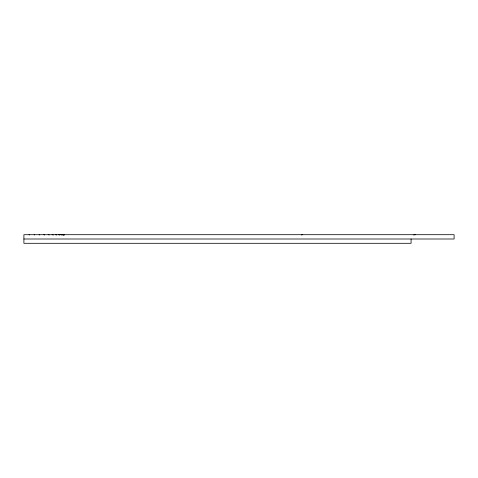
<?xml version="1.0" encoding="UTF-8"?>
<svg xmlns="http://www.w3.org/2000/svg" width="478" height="478" viewBox="0 0 478 478"><rect width="100%" height="100%" fill="white"/><g stroke="black" fill="none" stroke-linecap="round" stroke-linejoin="round"><path stroke-width="0.72" d="M23.9 239L454.1 239L454.1 234.698L23.9 234.698L23.9 243.302L411.08 243.302L411.08 239M29.068 234.698L29.134 234.734A4.302 0.502 90 0 1 29.26 235.027M61.871 234.698A4.302 4.183 -90 0 1 63.472 235.027M60.407 234.698A4.302 4.021 -90 0 1 61.949 235.027M34.177 234.698A4.302 0.998 90 0 1 34.559 235.027M52.078 234.698A4.302 3.041 -90 0 1 53.243 235.027M413.733 235.027A4.302 4.302 0 0 1 415.382 234.698M55.466 234.698A4.302 3.448 -90 0 1 56.786 235.027M58.256 234.698A4.302 3.776 -90 0 1 59.702 235.027M48.176 234.698A4.302 2.569 -90 0 1 49.162 235.027M39.136 234.698A4.302 1.53 90 0 1 39.716 235.027M43.833 234.698A4.302 2.055 90 0 1 44.621 235.027M301.564 235.027A4.302 3.041 90 0 1 302.729 234.698M63.168 234.734L62.618 234.698A4.302 4.302 0 0 1 64.267 235.027A4.302 4.272 -90 0 0 63.168 234.734"/></g></svg>
